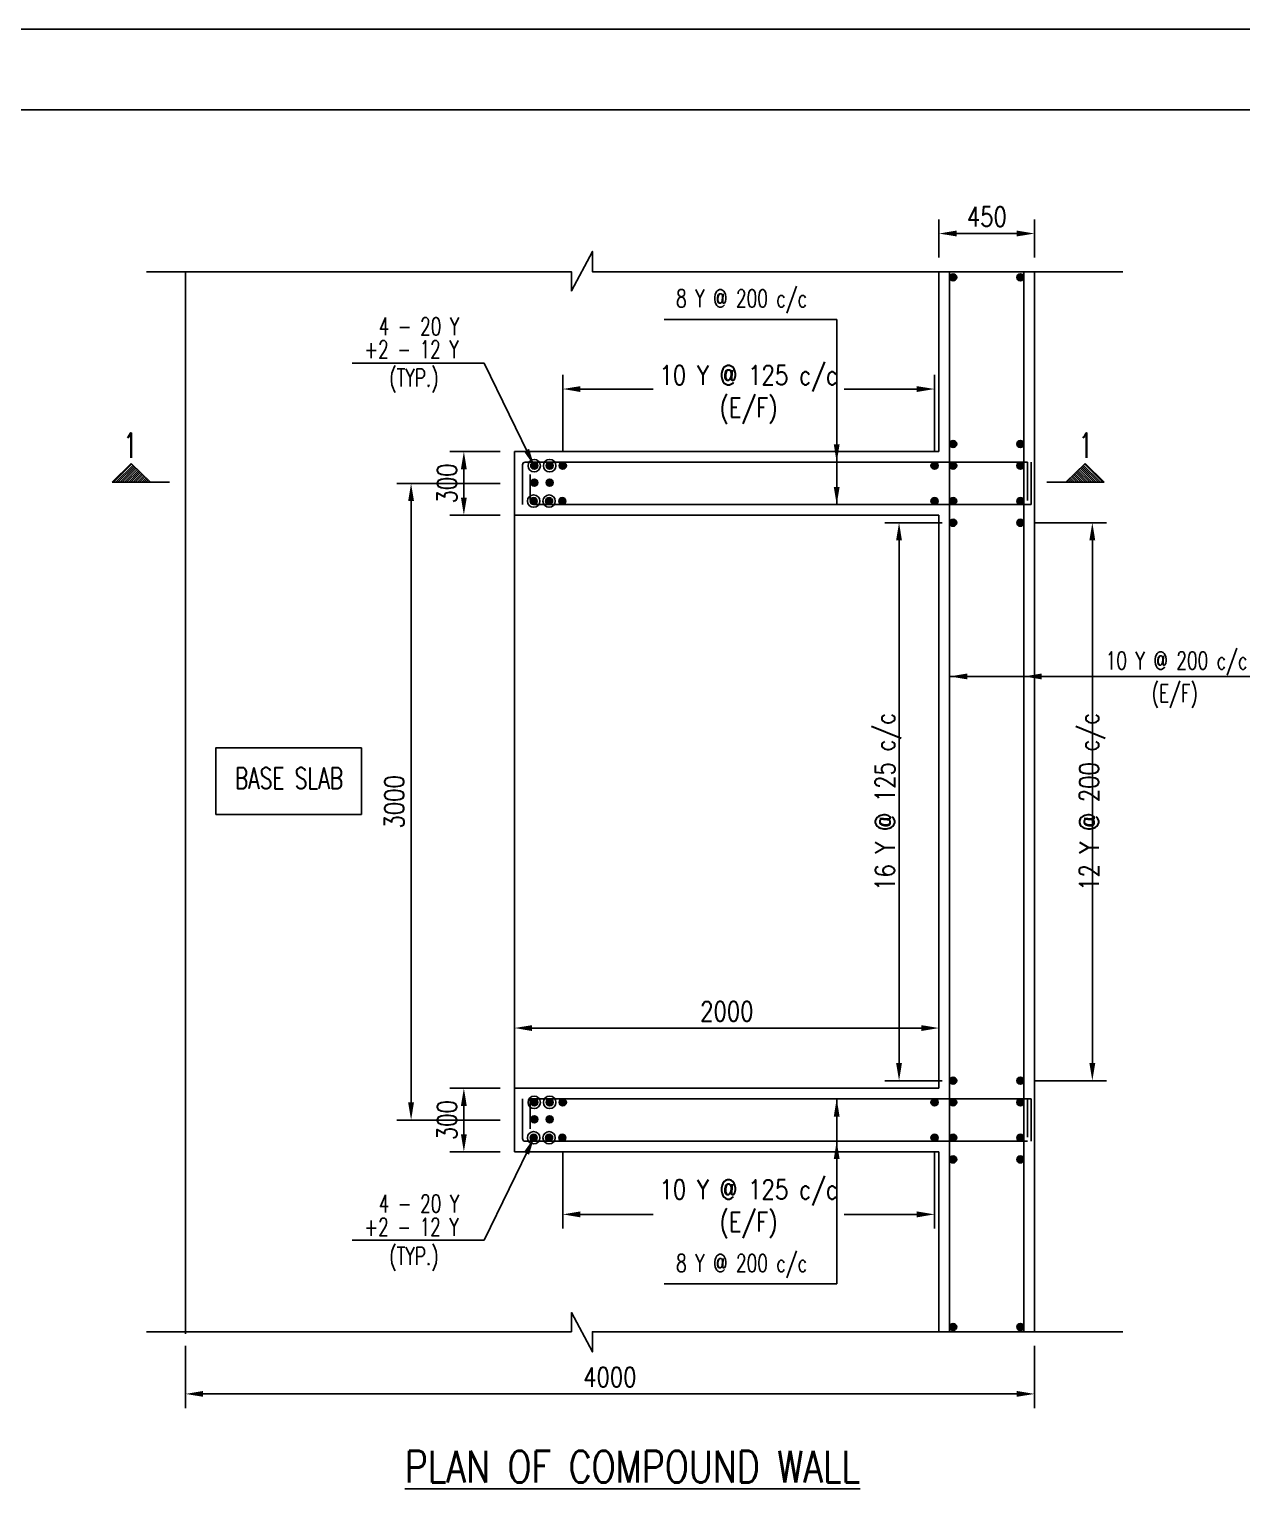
# Model space of a CAD drawing. Extents: x 324505 to 1272425, y -526289 to -156124.
# Drawn here: x 684426 to 701562, y -286992 to -266277 of the extents above; entities that cross this region are included whole.
import ezdxf
from ezdxf.enums import TextEntityAlignment as Align
from ezdxf.lldxf.tags import DXFTag

# ---------------------------------------------------------------- set-up
doc = ezdxf.new("R2010")
doc.units = 0
doc.header["$LTSCALE"] = 500
doc.header["$MEASUREMENT"] = 0
doc.header["$PDMODE"] = 35
doc.header["$PDSIZE"] = -15
doc.layers.get('DEFPOINTS').update_dxf_attribs({"color": 4})
for name, color, linetype in [('S- PILE CAP', 4, 'Continuous'), ('S-BRECK LINE', 8, 'Continuous'), ('S-DIM-1', 5, 'Continuous'), ('S-REINFORCEMENT', 6, 'Continuous'), ('S-RETAINING WALL', 6, 'Continuous'), ('S-SECTION MARK', 1, 'Continuous'), ('S-TEXT-1', 4, 'Continuous'), ('S-TITIL', 6, 'Continuous'), ('s_TITILE', 9, 'Continuous'), ('TITLE', 4, 'Continuous')]:
    doc.layers.add(name, color=color, linetype=linetype)
doc.styles.add('ROMANS', font='simplex.shx', dxfattribs={"width": 0.8, "height": 275, "bigfont": 'bigfont.shx'})
tags = doc.linetypes.add('HIDDEN', pattern=[0.375, 0.25, -0.125]).pattern_tags.tags
tags[6:7] = [DXFTag(74, 4), DXFTag(75, 0), DXFTag(340, '0'), DXFTag(46, 1.0), DXFTag(50, 0.0), DXFTag(44, 0.0), DXFTag(45, 0.0)]
tags[4:5] = [DXFTag(74, 4), DXFTag(75, 0), DXFTag(340, '0'), DXFTag(46, 1.0), DXFTag(50, 0.0), DXFTag(44, 0.0), DXFTag(45, 0.0)]
doc.dimstyles.new('dim100', dxfattribs={"dimtxt": 250, "dimasz": 250, "dimexe": 200, "dimexo": 200, "dimgap": 100, "dimtad": 1, "dimdec": 0, "dimzin": 0, "dimdsep": 46, "dimtxsty": 'ROMANS', "dimcen": 0, "dimclrd": 5, "dimclre": 5, "dimclrt": 4, "dimadec": 0, "dimazin": 0, "dimtfac": 1, "dimtdec": 0, "dimtix": 1, "dimtofl": 0, "dimtmove": 2, "dimatfit": 3, "dimfxl": 0, "dimtolj": 1, "dimtzin": 0, "dimlwd": -1, "dimlwe": -1, "dimarcsym": 0})
doc.dimstyles.new('dim33.33', dxfattribs={"dimtxt": 250, "dimasz": 250, "dimexe": 200, "dimexo": 200, "dimgap": 100, "dimtad": 1, "dimdec": 0, "dimlfac": 0.333331, "dimzin": 0, "dimdsep": 46, "dimtxsty": 'ROMANS', "dimcen": 0, "dimclrd": 5, "dimclre": 5, "dimclrt": 4, "dimadec": 0, "dimazin": 0, "dimtfac": 1, "dimtdec": 0, "dimtix": 1, "dimtofl": 0, "dimtmove": 2, "dimatfit": 3, "dimfxl": 0, "dimtolj": 1, "dimtzin": 0, "dimlwd": -1, "dimlwe": -1, "dimarcsym": 0})

# ---------------------------------------------------------------- blocks, each defined once
blk = doc.blocks.new('*D270')
at = {"color": 5}
for p, q in [((686633, -284888), (686633, -285767)), ((698633, -284888), (698633, -285767)), ((698383, -285567), (686883, -285567))]:
    blk.add_line(p, q, dxfattribs=at)
for points in [[(686883, -285525), (686883, -285608), (686633, -285567)], [(698383, -285525), (698383, -285608), (698633, -285567)]]:
    blk.add_solid(points, dxfattribs=at)
at = {"layer": 'DEFPOINTS', "color": 0}
for p in [(686633, -284688), (698633, -284688), (686633, -285567)]:
    blk.add_point(p, dxfattribs=at)
at = {"color": 4, "insert": (692633, -285329), "char_height": 275, "attachment_point": 5, "style": 'ROMANS'}
blk.add_mtext('\\A1;4000', dxfattribs=at)
blk = doc.blocks.new('*D330')
at = {"color": 5}
for p, q in [((691966, -272246), (691966, -271162)), ((697220, -272246), (697220, -271162)), ((692216, -271362), (693245, -271362)), ((696970, -271362), (695942, -271362))]:
    blk.add_line(p, q, dxfattribs=at)
for points in [[(692216, -271321), (692216, -271404), (691966, -271362)], [(696970, -271321), (696970, -271404), (697220, -271362)]]:
    blk.add_solid(points, dxfattribs=at)
at = {"layer": 'DEFPOINTS', "color": 0}
for p in [(691966, -271362), (691966, -272446), (697220, -272446)]:
    blk.add_point(p, dxfattribs=at)
at = {"color": 4, "insert": (694593, -271441), "char_height": 275, "attachment_point": 5, "style": 'ROMANS'}
blk.add_mtext('\\A1;{10 Y @ 125 c/c\\P(E/F) }', dxfattribs=at)
blk = doc.blocks.new('*D331')
at = {"color": 5}
for p, q in [((697283, -269503), (697283, -268964)), ((698633, -269503), (698633, -268964)), ((698383, -269164), (697533, -269164))]:
    blk.add_line(p, q, dxfattribs=at)
for points in [[(697533, -269122), (697533, -269205), (697283, -269164)], [(698383, -269122), (698383, -269205), (698633, -269164)]]:
    blk.add_solid(points, dxfattribs=at)
at = {"layer": 'DEFPOINTS', "color": 0}
for p in [(697283, -269164), (697283, -269703), (698633, -269703)]:
    blk.add_point(p, dxfattribs=at)
at = {"color": 4, "insert": (697958, -268926), "char_height": 275, "attachment_point": 5, "style": 'ROMANS'}
blk.add_mtext('\\A1;450', dxfattribs=at)
blk = doc.blocks.new('*D271')
at = {"layer": 'DEFPOINTS', "color": 0}
for p in [(698433, -273252, 0), (699451, -273252), (698433, -281139, 0)]:
    blk.add_point(p, dxfattribs=at)
at = {"layer": 'S-DIM-1', "color": 5}
for p, q in [((698633, -273252), (699651, -273252)), ((698633, -281139), (699651, -281139))]:
    blk.add_line(p, q, dxfattribs=at)
at = {"layer": 'S-DIM-1', "color": 5, "lineweight": -3}
blk.add_line((699451, -280889), (699451, -273502), dxfattribs=at)
at = {"layer": 'S-DIM-1', "color": 5}
for points in [[(699409, -273502), (699492, -273502), (699451, -273252)], [(699409, -280889), (699492, -280889), (699451, -281139)]]:
    blk.add_solid(points, dxfattribs=at)
at = {"layer": 'S-DIM-1', "color": 4, "insert": (699451, -277196), "char_height": 275, "attachment_point": 5, "rotation": 90, "style": 'ROMANS'}
blk.add_mtext('\\A1;{12 Y @ 200 c/c\\P}', dxfattribs=at)
blk = doc.blocks.new('*D272')
at = {"layer": 'DEFPOINTS', "color": 0}
for p in [(696719, -273252), (697527, -273252, 0), (697527, -281139, 0)]:
    blk.add_point(p, dxfattribs=at)
at = {"layer": 'S-DIM-1', "color": 5}
for p, q in [((697327, -273252), (696519, -273252)), ((697327, -281139), (696519, -281139))]:
    blk.add_line(p, q, dxfattribs=at)
at = {"layer": 'S-DIM-1', "color": 5, "lineweight": -3}
blk.add_line((696719, -280889), (696719, -273502), dxfattribs=at)
at = {"layer": 'S-DIM-1', "color": 5}
for points in [[(696677, -273502), (696760, -273502), (696719, -273252)], [(696677, -280889), (696760, -280889), (696719, -281139)]]:
    blk.add_solid(points, dxfattribs=at)
at = {"layer": 'S-DIM-1', "color": 4, "insert": (696566, -277196), "char_height": 275, "attachment_point": 5, "rotation": 90, "style": 'ROMANS'}
blk.add_mtext('\\A1;{16 Y @ 125 c/c\\P}', dxfattribs=at)
blk = doc.blocks.new('*D332')
at = {"color": 5}
for p, q in [((691083, -272246), (690368, -272246)), ((690568, -272496), (690568, -272896)), ((691083, -273146), (690368, -273146))]:
    blk.add_line(p, q, dxfattribs=at)
for points in [[(690526, -272496), (690609, -272496), (690568, -272246)], [(690526, -272896), (690609, -272896), (690568, -273146)]]:
    blk.add_solid(points, dxfattribs=at)
at = {"layer": 'DEFPOINTS', "color": 0}
for p in [(691283, -272246, 10), (690568, -273146), (691283, -273146, 10)]:
    blk.add_point(p, dxfattribs=at)
at = {"color": 4, "insert": (690330, -272696), "char_height": 275, "attachment_point": 5, "rotation": 90, "style": 'ROMANS'}
blk.add_mtext('\\A1;300', dxfattribs=at)
blk = doc.blocks.new('*D273')
at = {"color": 5}
for p, q in [((691083, -281246), (690368, -281246)), ((690568, -281496), (690568, -281896)), ((691083, -282146), (690368, -282146))]:
    blk.add_line(p, q, dxfattribs=at)
for points in [[(690526, -281496), (690609, -281496), (690568, -281246)], [(690526, -281896), (690609, -281896), (690568, -282146)]]:
    blk.add_solid(points, dxfattribs=at)
at = {"layer": 'DEFPOINTS', "color": 0}
for p in [(691283, -281246, 10), (690568, -282146), (691283, -282146, 10)]:
    blk.add_point(p, dxfattribs=at)
at = {"color": 4, "insert": (690330, -281696), "char_height": 275, "attachment_point": 5, "rotation": 90, "style": 'ROMANS'}
blk.add_mtext('\\A1;300', dxfattribs=at)
blk = doc.blocks.new('*D333')
at = {"color": 5}
for p, q in [((691083, -272696), (689622, -272696)), ((689822, -272946), (689822, -281446)), ((691083, -281696), (689622, -281696))]:
    blk.add_line(p, q, dxfattribs=at)
for points in [[(689780, -272946), (689863, -272946), (689822, -272696)], [(689780, -281446), (689863, -281446), (689822, -281696)]]:
    blk.add_solid(points, dxfattribs=at)
at = {"layer": 'DEFPOINTS', "color": 0}
for p in [(691283, -272696, 10), (689822, -281696), (691283, -281696, 10)]:
    blk.add_point(p, dxfattribs=at)
at = {"color": 4, "insert": (689584, -277196), "char_height": 275, "attachment_point": 5, "rotation": 90, "style": 'ROMANS'}
blk.add_mtext('\\A1;3000', dxfattribs=at)
blk = doc.blocks.new('*D275')
at = {"color": 5}
for p, q in [((691966, -282146), (691966, -283229)), ((697220, -282146), (697220, -283229)), ((692216, -283029), (693245, -283029)), ((696970, -283029), (695942, -283029))]:
    blk.add_line(p, q, dxfattribs=at)
for points in [[(692216, -282987), (692216, -283071), (691966, -283029)], [(696970, -282987), (696970, -283071), (697220, -283029)]]:
    blk.add_solid(points, dxfattribs=at)
at = {"layer": 'DEFPOINTS', "color": 0}
for p in [(691966, -281946), (697220, -281946), (691966, -283029)]:
    blk.add_point(p, dxfattribs=at)
at = {"color": 4, "insert": (694593, -282951), "char_height": 275, "attachment_point": 5, "style": 'ROMANS'}
blk.add_mtext('\\A1;{10 Y @ 125 c/c\\P(E/F) }', dxfattribs=at)
blk = doc.blocks.new('*D334')
at = {"color": 5}
for p, q in [((691283, -281046), (691283, -280195)), ((697283, -281046), (697283, -280195)), ((697033, -280395), (691533, -280395))]:
    blk.add_line(p, q, dxfattribs=at)
for points in [[(691533, -280354), (691533, -280437), (691283, -280395)], [(697033, -280354), (697033, -280437), (697283, -280395)]]:
    blk.add_solid(points, dxfattribs=at)
at = {"layer": 'DEFPOINTS', "color": 0}
for p in [(691283, -280395), (691283, -281246), (697283, -281246)]:
    blk.add_point(p, dxfattribs=at)
at = {"color": 4, "insert": (694283, -280158), "char_height": 275, "attachment_point": 5, "style": 'ROMANS'}
blk.add_mtext('\\A1;2000', dxfattribs=at)
blk = doc.blocks.new('zw$155A')
at = {"layer": 's_TITILE', "color": 7}
blk.add_lwpolyline([(0, 0), (88000, 0), (88000, 58000), (0, 58000)], close=True, dxfattribs=at)
at = {"layer": 's_TITILE', "color": 1}
blk.add_lwpolyline([(1300, 800), (78500, 800), (78500, 57200), (1300, 57200)], close=True, dxfattribs=at)

msp = doc.modelspace()

# ---------------------------------------------------------------- hatches: boundary and pattern name
at = {"layer": 'S-SECTION MARK'}
h = msp.add_hatch(dxfattribs=at)
h.set_pattern_fill('ANSI31', color=256, scale=172.406964, angle=180, style=0)
h.set_pattern_definition([(225, (763650.526, -270840.825), (15.2387667, -15.2387667), [])])
h.paths.add_polyline_path([(685867.383, -272412.674), (685595.517, -272679.803), (686139.248, -272679.803)])
h = msp.add_hatch(dxfattribs=at)
h.set_pattern_fill('ANSI31', color=256, scale=172.406964, style=0)
h.set_pattern_definition([(315, (621564.257, -270840.825), (-15.2387667, -15.2387667), [])])
h.paths.add_polyline_path([(699347.4, -272412.674), (699619.266, -272679.803), (699075.535, -272679.803)])

# ---------------------------------------------------------------- linework, layer by layer
at = {"color": 1}
msp.add_lwpolyline([(689119.415, -276432.895), (687062.207, -276432.895), (687062.207, -277374.201), (689119.415, -277374.201)], close=True, dxfattribs=at)
for centre in [(691562.093, -272445.594, 9.84), (691780.706, -272445.594, 9.84), (691554.183, -272945.594, 9.84), (691772.796, -272945.594, 9.84), (691562.093, -281445.594, 9.84), (691780.706, -281445.594, 9.84), (691554.183, -281945.594, 9.84), (691772.796, -281945.594, 9.84)]:
    msp.add_circle(centre, 87.516, dxfattribs=at)
at = {"layer": 'S- PILE CAP', "color": 8, "linetype": 'HIDDEN', "ltscale": 1500}
msp.add_line((691283.191, -273145.594), (691283.191, -281245.594, 9.84), dxfattribs=at)
at = {"layer": 'S-BRECK LINE', "ltscale": 0.3, "elevation": 9.84}
for points in [[(686080.027, -269703.497), (692088.449, -269703.497), (692088.449, -269974.701), (692384.356, -269417.339), (692384.356, -269703.497), (699882.934, -269703.497)], [(686080.027, -284687.691), (692088.449, -284687.691), (692088.449, -284416.487), (692384.356, -284973.849), (692384.356, -284687.691), (699882.934, -284687.691)]]:
    msp.add_lwpolyline(points, dxfattribs=at)
at = {"layer": 'S-REINFORCEMENT', "color": 5, "ltscale": 10}
for p, q in [((697433.191, -284700.028, 9.84), (697433.191, -269703.497, 9.84)), ((698483.191, -284700.028, 9.84), (698483.191, -269703.497, 9.84)), ((698533.543, -272395.594, 9.84), (691434.301, -272395.594, 9.84)), ((691664.355, -272395.594, 9.84), (691504.305, -272395.594, 9.84)), ((698533.543, -272936.654, 9.84), (698533.543, -272395.594, 9.84)), ((698587.803, -272995.594, 9.84), (698587.803, -272395.594, 9.84)), ((691396.801, -272995.594, 9.84), (691396.801, -272433.094, 9.84)), ((691504.305, -272931.364, 9.84), (691504.305, -272572.337, 9.84)), ((698587.803, -272995.594, 9.84), (691554.183, -272995.594, 9.84)), ((691656.445, -272995.594, 9.84), (691554.183, -272995.594, 9.84)), ((691396.801, -281395.594, 9.84), (691396.801, -281958.094, 9.84)), ((691664.355, -281395.594, 9.84), (691504.305, -281395.594, 9.84)), ((691504.305, -281433.094, 9.84), (691504.305, -281818.851, 9.84)), ((698587.803, -281395.594, 9.84), (691541.805, -281395.594, 9.84)), ((698533.543, -281936.654, 9.84), (698533.543, -281395.594, 9.84)), ((698587.803, -281995.594, 9.84), (698587.803, -281395.594, 9.84)), ((698533.543, -281995.594, 9.84), (691434.301, -281995.594, 9.84))]:
    msp.add_line(p, q, dxfattribs=at)
at = {"layer": 'S-REINFORCEMENT', "color": 5, "ltscale": 10, "const_width": 50, "elevation": 9.84}
for points in [[(697508.191, -269783.414, 1), (697458.191, -269783.414, 1)], [(698458.191, -269783.414, 1), (698408.191, -269783.414, 1)], [(697508.191, -272138.992, 1), (697458.191, -272138.992, 1)], [(698458.191, -272138.992, 1), (698408.191, -272138.992, 1)], [(691587.093, -272445.594, 1), (691537.093, -272445.594, 1)], [(691805.706, -272445.594, 1), (691755.706, -272445.594, 1)], [(691991.484, -272445.594, 1), (691941.484, -272445.594, 1)], [(697245.174, -272445.594, 1), (697195.174, -272445.594, 1)], [(697508.191, -272445.594, 1), (697458.191, -272445.594, 1)], [(698458.866, -272445.594, 1), (698408.866, -272445.594, 1)], [(691587.093, -272685.807, 1), (691537.093, -272685.807, 1)], [(691805.706, -272685.807, 1), (691755.706, -272685.807, 1)], [(691579.183, -272945.594, 1), (691529.183, -272945.594, 1)], [(691797.796, -272945.594, 1), (691747.796, -272945.594, 1)], [(691983.574, -272945.594, 1), (691933.574, -272945.594, 1)], [(697245.174, -272945.594, 1), (697195.174, -272945.594, 1)], [(697508.191, -272945.594, 1), (697458.191, -272945.594, 1)], [(698458.866, -272945.594, 1), (698408.866, -272945.594, 1)], [(697508.191, -273252.196, -1), (697458.191, -273252.196, -1)], [(698458.191, -273252.196, -1), (698408.191, -273252.196, -1)], [(697508.191, -281138.992, 1), (697458.191, -281138.992, 1)], [(698458.191, -281138.992, 1), (698408.191, -281138.992, 1)], [(691587.093, -281445.594, 1), (691537.093, -281445.594, 1)], [(691805.706, -281445.594, 1), (691755.706, -281445.594, 1)], [(691991.484, -281445.594, 1), (691941.484, -281445.594, 1)], [(697245.174, -281445.594, -1), (697195.174, -281445.594, -1)], [(697508.191, -281445.594, 1), (697458.191, -281445.594, 1)], [(698458.866, -281445.594, 1), (698408.866, -281445.594, 1)], [(691587.093, -281685.807, 1), (691537.093, -281685.807, 1)], [(691805.706, -281685.807, 1), (691755.706, -281685.807, 1)], [(691579.183, -281945.594, 1), (691529.183, -281945.594, 1)], [(691797.796, -281945.594, 1), (691747.796, -281945.594, 1)], [(691983.574, -281945.594, 1), (691933.574, -281945.594, 1)], [(697245.174, -281945.594, -1), (697195.174, -281945.594, -1)], [(697508.191, -281945.594, 1), (697458.191, -281945.594, 1)], [(698458.866, -281945.594, 1), (698408.866, -281945.594, 1)], [(697508.191, -282252.196, -1), (697458.191, -282252.196, -1)], [(698458.191, -282252.196, -1), (698408.191, -282252.196, -1)], [(697508.191, -284620.111, -1), (697458.191, -284620.111, -1)], [(698458.191, -284620.111, -1), (698408.191, -284620.111, -1)]]:
    msp.add_lwpolyline(points, format="xyb", close=True, dxfattribs=at)
at = {"layer": 'S-REINFORCEMENT', "color": 5, "ltscale": 10}
for centre in [(697483.191, -269783.414, 9.84), (698433.191, -269783.414, 9.84), (697483.191, -272138.992, 9.84), (698433.191, -272138.992, 9.84), (691562.093, -272445.594, 9.84), (691780.706, -272445.594, 9.84), (691966.484, -272445.594, 9.84), (697220.174, -272445.594, 9.84), (697483.191, -272445.594, 9.84), (698433.866, -272445.594, 9.84), (691562.093, -272685.807, 9.84), (691780.706, -272685.807, 9.84), (691554.183, -272945.594, 9.84), (691772.796, -272945.594, 9.84), (691958.574, -272945.594, 9.84), (697220.174, -272945.594, 9.84), (697483.191, -272945.594, 9.84), (698433.866, -272945.594, 9.84), (697483.191, -273252.196, 9.84), (698433.191, -273252.196, 9.84), (697483.191, -281138.992, 9.84), (698433.191, -281138.992, 9.84), (691562.093, -281445.594, 9.84), (691780.706, -281445.594, 9.84), (691966.484, -281445.594, 9.84), (697220.174, -281445.594, 9.84), (697483.191, -281445.594, 9.84), (698433.866, -281445.594, 9.84), (691562.093, -281685.807, 9.84), (691780.706, -281685.807, 9.84), (691554.183, -281945.594, 9.84), (691772.796, -281945.594, 9.84), (691958.574, -281945.594, 9.84), (697220.174, -281945.594, 9.84), (697483.191, -281945.594, 9.84), (698433.866, -281945.594, 9.84), (697483.191, -282252.196, 9.84), (698433.191, -282252.196, 9.84), (697483.191, -284620.111, 9.84), (698433.191, -284620.111, 9.84)]:
    msp.add_circle(centre, 50, dxfattribs=at)
for centre, start, end in [((691434.301, -272433.094, 9.84), 90, 180), ((691541.805, -281433.094, 9.84), 90, 180), ((691434.301, -281958.094, 9.84), 180, 270)]:
    msp.add_arc(centre, 37.5, start, end, dxfattribs=at)
at = {"layer": 'S-RETAINING WALL', "color": 4}
for p, q in [((686633.191, -281245.594, 9.84), (686633.191, -269703.497, 9.84)), ((697283.191, -272245.594, 9.84), (697283.191, -269703.497, 9.84)), ((698633.191, -284700.028, 9.84), (698633.191, -269703.497, 9.84)), ((697283.191, -272245.594, 9.84), (691283.191, -272245.594, 9.84)), ((691283.191, -273145.594, 9.84), (691283.191, -272245.594, 9.84)), ((697283.191, -273145.594, 9.84), (691283.191, -273145.594, 9.84)), ((697283.191, -281245.594, 9.84), (697283.191, -273145.594, 9.84)), ((686633.191, -282145.594, 9.84), (686633.191, -281245.594, 9.84)), ((697283.191, -281245.594, 9.84), (691283.191, -281245.594, 9.84)), ((691283.191, -282145.594, 9.84), (691283.191, -281245.594, 9.84)), ((686633.191, -284718.203, 9.84), (686633.191, -282145.594, 9.84)), ((691283.191, -282145.594, 9.84), (697283.191, -282145.594, 9.84)), ((697283.191, -284700.028, 9.84), (697283.191, -282145.594, 9.84))]:
    msp.add_line(p, q, dxfattribs=at)
at = {"layer": 'S-SECTION MARK'}
for p, q in [((685867.383, -272412.674, 9.84), (685595.517, -272679.803, 9.84)), ((686139.248, -272679.803, 9.84), (685867.383, -272412.674, 9.84)), ((699075.535, -272679.803, 9.84), (699347.4, -272412.674, 9.84)), ((699347.4, -272412.674, 9.84), (699619.266, -272679.803, 9.84)), ((686408.375, -272679.803, 9.84), (685595.517, -272679.803, 9.84)), ((698806.408, -272679.803, 9.84), (699619.266, -272679.803, 9.84))]:
    msp.add_line(p, q, dxfattribs=at)

# ---------------------------------------------------------------- block references
at = {"xscale": 1.420454545454545, "yscale": 1.420454545454545, "zscale": 1.420454545454545}
msp.add_blockref('zw$155A', (611343.115, -348663.35), dxfattribs=at)

# ---------------------------------------------------------------- texts
at = {"layer": 'S-SECTION MARK', "style": 'ROMANS', "width": 0.7}
for p in [(685854.803, -272157.88, 28.003), (699359.98, -272157.88, 28.003)]:
    msp.add_text('1', height=350, dxfattribs=at).set_placement(p, align=Align.MIDDLE)
at = {"layer": 'S-TEXT-1', "style": 'ROMANS', "width": 0.7}
for s, p in [('8 Y @ 200 c/c', (693566.864, -270080.826, 9.84)), ('4 - 20 Y', (689364.688, -270476.38, -1.032)), ('+2 - 12 Y', (689160.924, -270801.392, -1.032)), ('(TYP.)', (689514.29, -271201.63, -1.032)), ('10 Y @ 200 c/c', (699640.375, -275199.811, 9.84)), ('(E/F) ', (700290.158, -275661.63, 9.84)), ('4 - 20 Y', (689364.688, -282877.335, -1.032)), ('+2 - 12 Y', (689160.924, -283206.238, -1.032)), ('(TYP.)', (689514.29, -283617.257, -1.032)), ('8 Y @ 200 c/c', (693566.864, -283718.515, 9.84))]:
    msp.add_text(s, height=250, dxfattribs=at).set_placement(p, align=Align.MIDDLE_LEFT)
at = {"layer": 'S-TITIL', "style": 'ROMANS', "width": 0.8}
msp.add_text('%%UPLAN OF COMPOUND WALL', height=450, dxfattribs=at).set_placement((692952.01, -286595.382, 9.84), align=Align.MIDDLE_CENTER)
at = {"layer": 'TITLE', "color": 2, "style": 'ROMANS', "width": 0.7}
msp.add_text('BASE SLAB', height=300, dxfattribs=at).set_placement((688095.204, -276864.237), align=Align.MIDDLE_CENTER)

# ---------------------------------------------------------------- dimensions: what is measured, and where the dimension line sits
at = {"color": 1}
for base, p1, p2, angle, picture, middle in [((697283.191, -269163.717, 9.84), (698633.191, -269703.497, 9.84), (697283.191, -269703.497, 9.84), 180, '*D331', (697958.191, -268926.217, 9.84)), ((690567.818, -273145.594), (691283.191, -272245.594, 9.84), (691283.191, -273145.594, 9.84), 90, '*D332', (690330.318, -272695.594)), ((689821.811, -281695.594), (691283.191, -272695.594, 9.84), (691283.191, -281695.594, 9.84), 90, '*D333', (689584.311, -277195.594)), ((690567.818, -282145.594, 9.84), (691283.191, -281245.594, 19.679), (691283.191, -282145.594, 19.679), 90, '*D273', (690330.318, -281695.594, 9.84)), ((686633.191, -285566.621, 9.84), (698633.191, -284687.691, 9.84), (686633.191, -284687.691, 9.84), 180, '*D270', (692633.191, -285329.121, 9.84))]:
    dim = msp.add_linear_dim(base=base, p1=p1, p2=p2, angle=angle, dimstyle='dim33.33', dxfattribs=at)
    dim.commit()
    dim.dimension.update_dxf_attribs({"geometry": picture, "text_midpoint": middle})
for base, p1, p2, picture, middle in [((691966.484, -271362.312, 9.84), (697220.174, -272445.594, 9.84), (691966.484, -272445.594, 9.84), '*D330', (694593.329, -271440.681, 9.84)), ((691966.484, -283028.876, 9.84), (697220.174, -281945.594, 9.84), (691966.484, -281945.594, 9.84), '*D275', (694593.329, -282950.507, 9.84))]:
    dim = msp.add_linear_dim(base=base, p1=p1, p2=p2, angle=180, text='{10 Y @ 125 c/c\\P(E/F) }', dimstyle='dim100', override={"dimtxsty": 'ROMANS'}, dxfattribs=at)
    dim.commit()
    dim.dimension.update_dxf_attribs({"geometry": picture, "text_midpoint": middle, "dimtype": 160})
dim = msp.add_linear_dim(base=(691283.191, -280395.186, 9.84), p1=(697283.191, -281245.594, 9.84), p2=(691283.191, -281245.594, 9.84), dimstyle='dim33.33', dxfattribs=at)
dim.commit()
dim.dimension.update_dxf_attribs({"geometry": '*D334', "text_midpoint": (694283.191, -280157.686, 9.84)})
at = {"layer": 'S-DIM-1'}
for base, p1, p2, text, picture, middle in [((696718.64, -273252.196, 9.84), (697527.432, -281138.992, 9.84), (697527.432, -273252.196, 9.84), '{16 Y @ 125 c/c\\X}', '*D272', (696566.437, -277195.594, 9.84)), ((699450.773, -273252.196, 9.84), (698433.191, -281138.992, 9.84), (698433.191, -273252.196, 9.84), '{12 Y @ 200 c/c\\X}', '*D271', (699450.773, -277195.594, 9.84))]:
    dim = msp.add_linear_dim(base=base, p1=p1, p2=p2, angle=90, text=text, dimstyle='dim33.33', override={"dimtxsty": 'ROMANS', "dimtofl": 1, "dimtmove": 1, "dimlwd": 65533}, dxfattribs=at)
    dim.commit()
    dim.dimension.update_dxf_attribs({"geometry": picture, "text_midpoint": middle, "dimtype": 160})

# ---------------------------------------------------------------- leaders
at = {"color": 1}
for points in [[(695837.447, -272395.594, 9.84), (695837.447, -270378.803, 9.84), (693398.474, -270378.803, 9.84)], [(695837.447, -272995.594, 9.84), (695837.447, -270378.803, 9.84), (693398.474, -270378.803, 9.84)], [(691561.679, -272449.403, 19.679), (690855.699, -270996.041, 19.679), (688988.564, -270996.041, 19.679)], [(697433.191, -275424.811, 9.84), (701519.731, -275424.811, 9.84)], [(698483.191, -275424.811, 9.84), (701943.474, -275424.811, 9.84)], [(695837.447, -281395.594, 9.84), (695837.447, -284012.385, 9.84), (693398.474, -284012.385, 9.84)], [(691561.679, -281941.785, 19.679), (690855.699, -283395.147, 19.679), (688988.564, -283395.147, 19.679)], [(695837.447, -281995.594, 9.84), (695837.447, -284012.385, 9.84), (693398.474, -284012.385, 9.84)]]:
    msp.add_leader(points, dimstyle='dim100', override={"dimgap": 100, "dimtad": 0}, dxfattribs=at)

doc.saveas('drawing.dxf')
